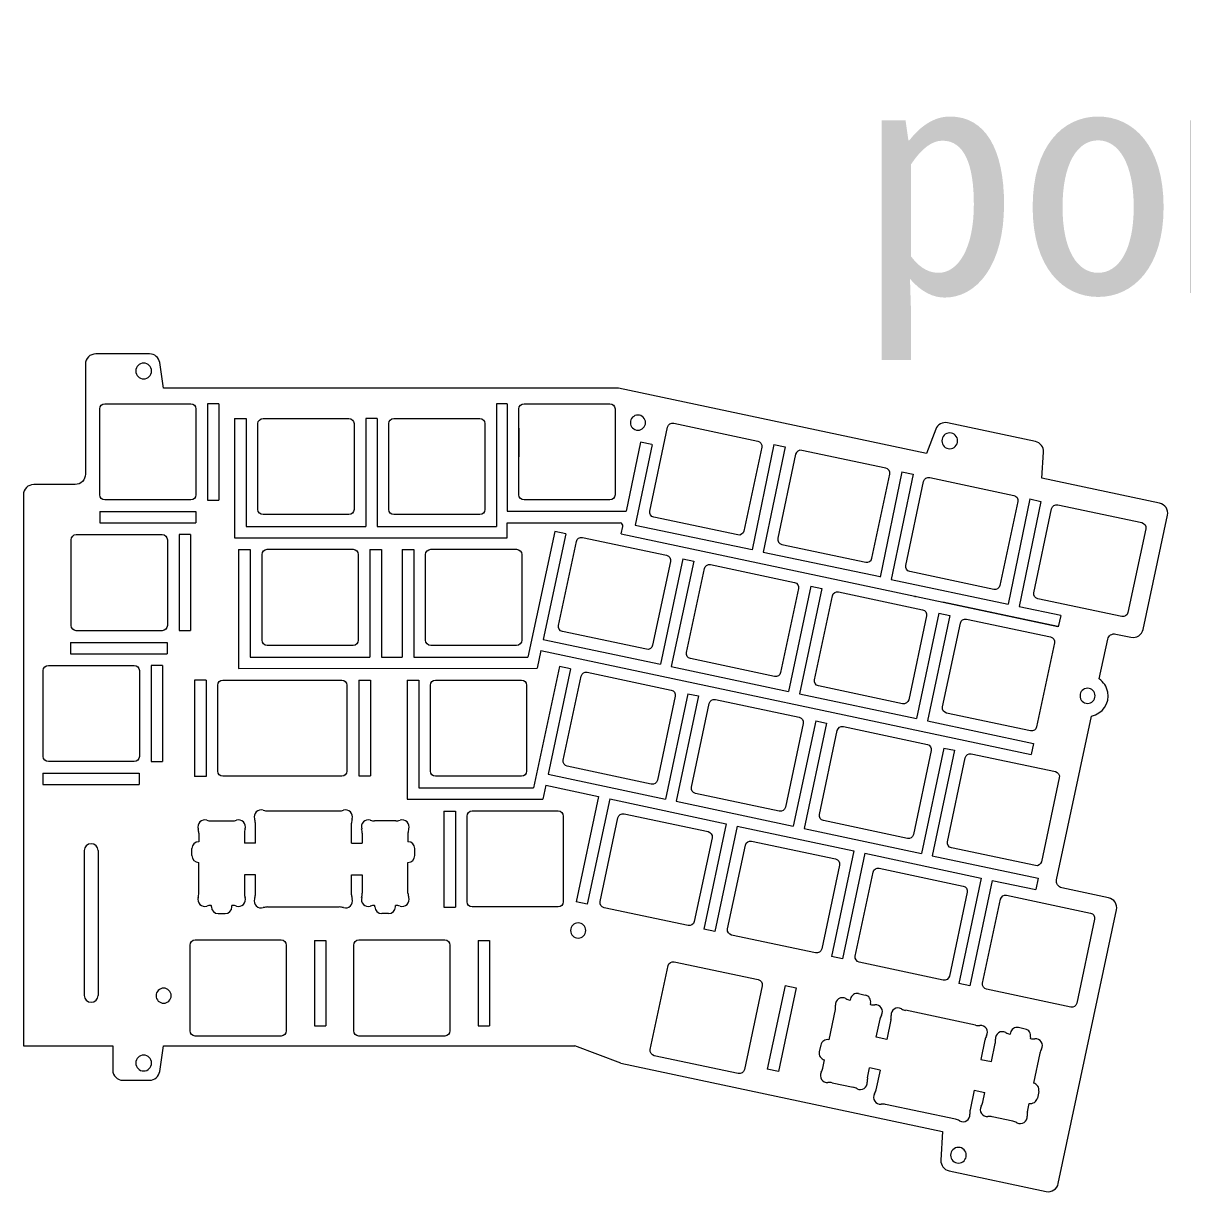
# Model space of a CAD drawing. Header units: millimetres. Extents: x 1313 to 1655, y 683 to 855.
# Drawn here: x 1313.2 to 1482, y 685.2 to 855.5 of the extents above; entities that cross this region are included whole.
import ezdxf

# ---------------------------------------------------------------- set-up
doc = ezdxf.new("R2010")
doc.units = ezdxf.units.MM
doc.header["$LTSCALE"] = 5
doc.header["$PDSIZE"] = -1
doc.layers.get('0').update_dxf_attribs({"lineweight": 18})
doc.styles.get("Standard").update_dxf_attribs({"font": 'SimSun.ttf'})

# ---------------------------------------------------------------- blocks, each defined once
blk = doc.blocks.new('block 18')
at = {"color": 7, "lineweight": 18}
blk.add_open_spline([(144.63, 159.57), (144.23, 159.66), (143.83, 159.4), (143.74, 158.99), (143.74, 158.99), (141.14, 146.77), (141.14, 146.77), (141.06, 146.36), (141.32, 145.96), (141.72, 145.88), (141.72, 145.88), (153.95, 143.28), (153.95, 143.28), (154.35, 143.19), (154.75, 143.45), (154.84, 143.86), (154.84, 143.86), (157.44, 156.08), (157.44, 156.08), (157.52, 156.49), (157.26, 156.89), (156.86, 156.97), (156.86, 156.97), (144.63, 159.57), (144.63, 159.57)], degree=3, knots=[0, 0, 0, 0, 1, 1, 1, 2, 2, 2, 3, 3, 3, 4, 4, 4, 5, 5, 5, 6, 6, 6, 7, 7, 7, 8, 8, 8, 8], dxfattribs=at)
blk = doc.blocks.new('block 20')
at = {"color": 7, "lineweight": 18}
blk.add_open_spline([(135.79, 146.74), (135.79, 146.74), (135.79, 159.24), (135.79, 159.24), (135.79, 159.65), (135.45, 159.99), (135.04, 159.99), (135.04, 159.99), (122.54, 159.99), (122.54, 159.99), (122.13, 159.99), (121.79, 159.65), (121.79, 159.24), (121.79, 159.24), (121.79, 146.74), (121.79, 146.74), (121.79, 146.32), (122.13, 145.99), (122.54, 145.99), (122.54, 145.99), (135.04, 145.99), (135.04, 145.99), (135.45, 145.99), (135.79, 146.32), (135.79, 146.74)], degree=3, knots=[0, 0, 0, 0, 1, 1, 1, 2, 2, 2, 3, 3, 3, 4, 4, 4, 5, 5, 5, 6, 6, 6, 7, 7, 7, 8, 8, 8, 8], dxfattribs=at)
blk = doc.blocks.new('block 21')
at = {"color": 7, "lineweight": 18}
blk.add_open_spline([(139.28, 180.18), (138.88, 180.27), (138.48, 180.01), (138.39, 179.6), (138.39, 179.6), (135.79, 167.38), (135.79, 167.38), (135.71, 166.97), (135.97, 166.57), (136.37, 166.49), (136.37, 166.49), (148.6, 163.89), (148.6, 163.89), (149, 163.8), (149.4, 164.06), (149.49, 164.47), (149.49, 164.47), (152.09, 176.69), (152.09, 176.69), (152.17, 177.1), (151.91, 177.5), (151.51, 177.58), (151.51, 177.58), (139.28, 180.18), (139.28, 180.18)], degree=3, knots=[0, 0, 0, 0, 1, 1, 1, 2, 2, 2, 3, 3, 3, 4, 4, 4, 5, 5, 5, 6, 6, 6, 7, 7, 7, 8, 8, 8, 8], dxfattribs=at)
blk = doc.blocks.new('block 22')
at = {"color": 7, "lineweight": 18}
blk.add_open_spline([(170.72, 172.73), (170.81, 173.14), (170.55, 173.54), (170.14, 173.62), (170.14, 173.62), (157.92, 176.22), (157.92, 176.22), (157.51, 176.31), (157.11, 176.05), (157.03, 175.64), (157.03, 175.64), (154.43, 163.42), (154.43, 163.42), (154.34, 163.01), (154.6, 162.61), (155.01, 162.53), (155.01, 162.53), (167.23, 159.93), (167.23, 159.93), (167.64, 159.84), (168.04, 160.1), (168.12, 160.51), (168.12, 160.51), (170.72, 172.73), (170.72, 172.73)], degree=3, knots=[0, 0, 0, 0, 1, 1, 1, 2, 2, 2, 3, 3, 3, 4, 4, 4, 5, 5, 5, 6, 6, 6, 7, 7, 7, 8, 8, 8, 8], dxfattribs=at)
blk = doc.blocks.new('block 23')
at = {"color": 7, "lineweight": 18}
blk.add_open_spline([(173.06, 159.46), (172.98, 159.05), (173.23, 158.65), (173.64, 158.57), (173.64, 158.57), (185.87, 155.97), (185.87, 155.97), (186.27, 155.88), (186.67, 156.14), (186.76, 156.54), (186.76, 156.54), (189.35, 168.77), (189.35, 168.77), (189.44, 169.18), (189.18, 169.58), (188.78, 169.66), (188.78, 169.66), (176.55, 172.26), (176.55, 172.26), (176.15, 172.35), (175.75, 172.09), (175.66, 171.68), (175.66, 171.68), (173.06, 159.46), (173.06, 159.46)], degree=3, knots=[0, 0, 0, 0, 1, 1, 1, 2, 2, 2, 3, 3, 3, 4, 4, 4, 5, 5, 5, 6, 6, 6, 7, 7, 7, 8, 8, 8, 8], dxfattribs=at)
blk = doc.blocks.new('block 24')
at = {"color": 7, "lineweight": 18}
blk.add_open_spline([(195.18, 168.3), (194.78, 168.39), (194.38, 168.13), (194.29, 167.72), (194.29, 167.72), (191.7, 155.49), (191.7, 155.49), (191.61, 155.09), (191.87, 154.69), (192.27, 154.61), (192.27, 154.61), (204.5, 152.01), (204.5, 152.01), (204.91, 151.92), (205.3, 152.18), (205.39, 152.58), (205.39, 152.58), (207.99, 164.81), (207.99, 164.81), (208.07, 165.22), (207.82, 165.61), (207.41, 165.7), (207.41, 165.7), (195.18, 168.3), (195.18, 168.3)], degree=3, knots=[0, 0, 0, 0, 1, 1, 1, 2, 2, 2, 3, 3, 3, 4, 4, 4, 5, 5, 5, 6, 6, 6, 7, 7, 7, 8, 8, 8, 8], dxfattribs=at)
blk = doc.blocks.new('block 25')
at = {"color": 7, "lineweight": 18}
blk.add_open_spline([(130.44, 165.79), (130.44, 165.79), (130.44, 178.29), (130.44, 178.29), (130.44, 178.7), (130.1, 179.04), (129.69, 179.04), (129.69, 179.04), (117.19, 179.04), (117.19, 179.04), (116.78, 179.04), (116.44, 178.7), (116.44, 178.29), (116.44, 178.29), (116.44, 165.79), (116.44, 165.79), (116.44, 165.37), (116.78, 165.04), (117.19, 165.04), (117.19, 165.04), (129.69, 165.04), (129.69, 165.04), (130.1, 165.04), (130.44, 165.37), (130.44, 165.79)], degree=3, knots=[0, 0, 0, 0, 1, 1, 1, 2, 2, 2, 3, 3, 3, 4, 4, 4, 5, 5, 5, 6, 6, 6, 7, 7, 7, 8, 8, 8, 8], dxfattribs=at)
blk = doc.blocks.new('block 26')
at = {"color": 7, "lineweight": 18}
blk.add_open_spline([(74.08, 167.93), (74.08, 167.93), (74.08, 180.43), (74.08, 180.43), (74.08, 180.84), (73.74, 181.18), (73.33, 181.18), (73.33, 181.18), (60.83, 181.18), (60.83, 181.18), (60.42, 181.18), (60.08, 180.84), (60.08, 180.43), (60.08, 180.43), (60.08, 167.93), (60.08, 167.93), (60.08, 167.51), (60.42, 167.18), (60.83, 167.18), (60.83, 167.18), (73.33, 167.18), (73.33, 167.18), (73.74, 167.18), (74.08, 167.51), (74.08, 167.93)], degree=3, knots=[0, 0, 0, 0, 1, 1, 1, 2, 2, 2, 3, 3, 3, 4, 4, 4, 5, 5, 5, 6, 6, 6, 7, 7, 7, 8, 8, 8, 8], dxfattribs=at)
blk = doc.blocks.new('block 27')
at = {"color": 7, "lineweight": 18}
blk.add_open_spline([(151.39, 196.32), (151.47, 196.73), (151.21, 197.13), (150.81, 197.21), (150.81, 197.21), (138.58, 199.81), (138.58, 199.81), (138.18, 199.9), (137.78, 199.64), (137.69, 199.23), (137.69, 199.23), (135.09, 187.01), (135.09, 187.01), (135.01, 186.6), (135.27, 186.2), (135.67, 186.12), (135.67, 186.12), (147.9, 183.52), (147.9, 183.52), (148.3, 183.43), (148.7, 183.69), (148.79, 184.1), (148.79, 184.1), (151.39, 196.32), (151.39, 196.32)], degree=3, knots=[0, 0, 0, 0, 1, 1, 1, 2, 2, 2, 3, 3, 3, 4, 4, 4, 5, 5, 5, 6, 6, 6, 7, 7, 7, 8, 8, 8, 8], dxfattribs=at)
blk = doc.blocks.new('block 28')
at = {"color": 7, "lineweight": 18}
blk.add_open_spline([(166.53, 179.56), (166.94, 179.47), (167.34, 179.73), (167.42, 180.14), (167.42, 180.14), (170.02, 192.36), (170.02, 192.36), (170.11, 192.77), (169.85, 193.17), (169.44, 193.25), (169.44, 193.25), (157.22, 195.85), (157.22, 195.85), (156.81, 195.94), (156.41, 195.68), (156.33, 195.27), (156.33, 195.27), (153.73, 183.05), (153.73, 183.05), (153.64, 182.64), (153.9, 182.24), (154.31, 182.16), (154.31, 182.16), (166.53, 179.56), (166.53, 179.56)], degree=3, knots=[0, 0, 0, 0, 1, 1, 1, 2, 2, 2, 3, 3, 3, 4, 4, 4, 5, 5, 5, 6, 6, 6, 7, 7, 7, 8, 8, 8, 8], dxfattribs=at)
blk = doc.blocks.new('block 29')
at = {"color": 7, "lineweight": 18}
blk.add_open_spline([(172.36, 179.09), (172.28, 178.68), (172.53, 178.28), (172.94, 178.2), (172.94, 178.2), (185.17, 175.6), (185.17, 175.6), (185.57, 175.51), (185.97, 175.77), (186.06, 176.17), (186.06, 176.17), (188.65, 188.4), (188.65, 188.4), (188.74, 188.81), (188.48, 189.21), (188.08, 189.29), (188.08, 189.29), (175.85, 191.89), (175.85, 191.89), (175.45, 191.98), (175.05, 191.72), (174.96, 191.31), (174.96, 191.31), (172.36, 179.09), (172.36, 179.09)], degree=3, knots=[0, 0, 0, 0, 1, 1, 1, 2, 2, 2, 3, 3, 3, 4, 4, 4, 5, 5, 5, 6, 6, 6, 7, 7, 7, 8, 8, 8, 8], dxfattribs=at)
blk = doc.blocks.new('block 30')
at = {"color": 7, "lineweight": 18}
blk.add_open_spline([(194.48, 187.93), (194.08, 188.02), (193.68, 187.76), (193.59, 187.35), (193.59, 187.35), (191, 175.12), (191, 175.12), (190.91, 174.72), (191.17, 174.32), (191.57, 174.24), (191.57, 174.24), (203.8, 171.64), (203.8, 171.64), (204.21, 171.55), (204.6, 171.81), (204.69, 172.21), (204.69, 172.21), (207.29, 184.44), (207.29, 184.44), (207.37, 184.85), (207.12, 185.24), (206.71, 185.33), (206.71, 185.33), (194.48, 187.93), (194.48, 187.93)], degree=3, knots=[0, 0, 0, 0, 1, 1, 1, 2, 2, 2, 3, 3, 3, 4, 4, 4, 5, 5, 5, 6, 6, 6, 7, 7, 7, 8, 8, 8, 8], dxfattribs=at)
blk = doc.blocks.new('block 31')
at = {"color": 7, "lineweight": 18}
blk.add_open_spline([(105.93, 184.84), (105.93, 184.84), (105.93, 197.34), (105.93, 197.34), (105.93, 197.75), (105.59, 198.09), (105.18, 198.09), (105.18, 198.09), (92.68, 198.09), (92.68, 198.09), (92.27, 198.09), (91.93, 197.75), (91.93, 197.34), (91.93, 197.34), (91.93, 184.84), (91.93, 184.84), (91.93, 184.42), (92.27, 184.09), (92.68, 184.09), (92.68, 184.09), (105.18, 184.09), (105.18, 184.09), (105.59, 184.09), (105.93, 184.42), (105.93, 184.84)], degree=3, knots=[0, 0, 0, 0, 1, 1, 1, 2, 2, 2, 3, 3, 3, 4, 4, 4, 5, 5, 5, 6, 6, 6, 7, 7, 7, 8, 8, 8, 8], dxfattribs=at)
blk = doc.blocks.new('block 32')
at = {"color": 7, "lineweight": 18}
blk.add_open_spline([(129.74, 184.84), (129.74, 184.84), (129.74, 197.34), (129.74, 197.34), (129.74, 197.75), (129.4, 198.09), (128.99, 198.09), (128.99, 198.09), (116.49, 198.09), (116.49, 198.09), (116.08, 198.09), (115.74, 197.75), (115.74, 197.34), (115.74, 197.34), (115.74, 184.84), (115.74, 184.84), (115.74, 184.42), (116.08, 184.09), (116.49, 184.09), (116.49, 184.09), (128.99, 184.09), (128.99, 184.09), (129.4, 184.09), (129.74, 184.42), (129.74, 184.84)], degree=3, knots=[0, 0, 0, 0, 1, 1, 1, 2, 2, 2, 3, 3, 3, 4, 4, 4, 5, 5, 5, 6, 6, 6, 7, 7, 7, 8, 8, 8, 8], dxfattribs=at)
blk = doc.blocks.new('block 33')
at = {"color": 7, "lineweight": 18}
blk.add_open_spline([(78.15, 186.98), (78.15, 186.98), (78.15, 199.48), (78.15, 199.48), (78.15, 199.89), (77.81, 200.23), (77.4, 200.23), (77.4, 200.23), (64.9, 200.23), (64.9, 200.23), (64.49, 200.23), (64.15, 199.89), (64.15, 199.48), (64.15, 199.48), (64.15, 186.98), (64.15, 186.98), (64.15, 186.56), (64.49, 186.23), (64.9, 186.23), (64.9, 186.23), (77.4, 186.23), (77.4, 186.23), (77.81, 186.23), (78.15, 186.56), (78.15, 186.98)], degree=3, knots=[0, 0, 0, 0, 1, 1, 1, 2, 2, 2, 3, 3, 3, 4, 4, 4, 5, 5, 5, 6, 6, 6, 7, 7, 7, 8, 8, 8, 8], dxfattribs=at)
blk = doc.blocks.new('block 34')
at = {"color": 7, "lineweight": 18}
blk.add_open_spline([(151.86, 216.46), (151.46, 216.55), (151.06, 216.29), (150.97, 215.88), (150.97, 215.88), (148.37, 203.66), (148.37, 203.66), (148.29, 203.25), (148.55, 202.85), (148.95, 202.77), (148.95, 202.77), (161.18, 200.17), (161.18, 200.17), (161.58, 200.08), (161.98, 200.34), (162.07, 200.75), (162.07, 200.75), (164.67, 212.97), (164.67, 212.97), (164.75, 213.38), (164.49, 213.78), (164.09, 213.86), (164.09, 213.86), (151.86, 216.46), (151.86, 216.46)], degree=3, knots=[0, 0, 0, 0, 1, 1, 1, 2, 2, 2, 3, 3, 3, 4, 4, 4, 5, 5, 5, 6, 6, 6, 7, 7, 7, 8, 8, 8, 8], dxfattribs=at)
blk = doc.blocks.new('block 35')
at = {"color": 7, "lineweight": 18}
blk.add_open_spline([(179.81, 196.21), (179.81, 196.21), (167.59, 198.81), (167.59, 198.81), (167.18, 198.89), (166.92, 199.29), (167.01, 199.7), (167.01, 199.7), (169.61, 211.92), (169.61, 211.92), (169.69, 212.33), (170.09, 212.59), (170.5, 212.5), (170.5, 212.5), (182.72, 209.9), (182.72, 209.9), (183.13, 209.82), (183.39, 209.42), (183.3, 209.01), (183.3, 209.01), (180.7, 196.79), (180.7, 196.79), (180.62, 196.38), (180.22, 196.12), (179.81, 196.21)], degree=3, knots=[0, 0, 0, 0, 1, 1, 1, 2, 2, 2, 3, 3, 3, 4, 4, 4, 5, 5, 5, 6, 6, 6, 7, 7, 7, 8, 8, 8, 8], dxfattribs=at)
blk = doc.blocks.new('block 36')
at = {"color": 7, "lineweight": 18}
blk.add_open_spline([(189.13, 208.54), (188.73, 208.63), (188.33, 208.37), (188.24, 207.96), (188.24, 207.96), (185.64, 195.74), (185.64, 195.74), (185.56, 195.33), (185.81, 194.93), (186.22, 194.85), (186.22, 194.85), (198.45, 192.25), (198.45, 192.25), (198.85, 192.16), (199.25, 192.42), (199.34, 192.82), (199.34, 192.82), (201.93, 205.05), (201.93, 205.05), (202.02, 205.46), (201.76, 205.86), (201.36, 205.94), (201.36, 205.94), (189.13, 208.54), (189.13, 208.54)], degree=3, knots=[0, 0, 0, 0, 1, 1, 1, 2, 2, 2, 3, 3, 3, 4, 4, 4, 5, 5, 5, 6, 6, 6, 7, 7, 7, 8, 8, 8, 8], dxfattribs=at)
blk = doc.blocks.new('block 37')
at = {"color": 7, "lineweight": 18}
blk.add_open_spline([(204.28, 191.77), (204.19, 191.37), (204.45, 190.97), (204.85, 190.89), (204.85, 190.89), (217.08, 188.29), (217.08, 188.29), (217.49, 188.2), (217.88, 188.46), (217.97, 188.86), (217.97, 188.86), (220.57, 201.09), (220.57, 201.09), (220.65, 201.5), (220.4, 201.89), (219.99, 201.98), (219.99, 201.98), (207.76, 204.58), (207.76, 204.58), (207.36, 204.67), (206.96, 204.41), (206.87, 204), (206.87, 204), (204.28, 191.77), (204.28, 191.77)], degree=3, knots=[0, 0, 0, 0, 1, 1, 1, 2, 2, 2, 3, 3, 3, 4, 4, 4, 5, 5, 5, 6, 6, 6, 7, 7, 7, 8, 8, 8, 8], dxfattribs=at)
blk = doc.blocks.new('block 38')
at = {"color": 7, "lineweight": 18}
blk.add_open_spline([(105.33, 203.89), (105.33, 203.89), (105.33, 216.39), (105.33, 216.39), (105.33, 216.8), (104.99, 217.14), (104.58, 217.14), (104.58, 217.14), (92.08, 217.14), (92.08, 217.14), (91.67, 217.14), (91.33, 216.8), (91.33, 216.39), (91.33, 216.39), (91.33, 203.89), (91.33, 203.89), (91.33, 203.47), (91.67, 203.14), (92.08, 203.14), (92.08, 203.14), (104.58, 203.14), (104.58, 203.14), (104.99, 203.14), (105.33, 203.47), (105.33, 203.89)], degree=3, knots=[0, 0, 0, 0, 1, 1, 1, 2, 2, 2, 3, 3, 3, 4, 4, 4, 5, 5, 5, 6, 6, 6, 7, 7, 7, 8, 8, 8, 8], dxfattribs=at)
blk = doc.blocks.new('block 39')
at = {"color": 7, "lineweight": 18}
blk.add_open_spline([(124.38, 203.89), (124.38, 203.89), (124.38, 216.39), (124.38, 216.39), (124.38, 216.8), (124.04, 217.14), (123.63, 217.14), (123.63, 217.14), (111.13, 217.14), (111.13, 217.14), (110.72, 217.14), (110.38, 216.8), (110.38, 216.39), (110.38, 216.39), (110.38, 203.89), (110.38, 203.89), (110.38, 203.47), (110.72, 203.14), (111.13, 203.14), (111.13, 203.14), (123.63, 203.14), (123.63, 203.14), (124.04, 203.14), (124.38, 203.47), (124.38, 203.89)], degree=3, knots=[0, 0, 0, 0, 1, 1, 1, 2, 2, 2, 3, 3, 3, 4, 4, 4, 5, 5, 5, 6, 6, 6, 7, 7, 7, 8, 8, 8, 8], dxfattribs=at)
blk = doc.blocks.new('block 40')
at = {"color": 7, "lineweight": 18}
blk.add_open_spline([(82.31, 206.03), (82.31, 206.03), (82.31, 218.53), (82.31, 218.53), (82.31, 218.94), (81.97, 219.28), (81.56, 219.28), (81.56, 219.28), (69.06, 219.28), (69.06, 219.28), (68.65, 219.28), (68.31, 218.94), (68.31, 218.53), (68.31, 218.53), (68.31, 206.03), (68.31, 206.03), (68.31, 205.61), (68.65, 205.28), (69.06, 205.28), (69.06, 205.28), (81.56, 205.28), (81.56, 205.28), (81.97, 205.28), (82.31, 205.61), (82.31, 206.03)], degree=3, knots=[0, 0, 0, 0, 1, 1, 1, 2, 2, 2, 3, 3, 3, 4, 4, 4, 5, 5, 5, 6, 6, 6, 7, 7, 7, 8, 8, 8, 8], dxfattribs=at)
blk = doc.blocks.new('block 69')
at = {"color": 7, "lineweight": 18}
blk.add_open_spline([(136.85, 142.57), (136.85, 143.18), (137.34, 143.67), (137.95, 143.67), (138.55, 143.67), (139.05, 143.18), (139.05, 142.57), (139.05, 141.96), (138.55, 141.47), (137.95, 141.47), (137.34, 141.47), (136.85, 141.96), (136.85, 142.57)], degree=3, knots=[0, 0, 0, 0, 1, 1, 1, 2, 2, 2, 3, 3, 3, 4, 4, 4, 4], dxfattribs=at)
blk = doc.blocks.new('block 72')
at = {"color": 7, "lineweight": 18}
blk.add_open_spline([(103.53, 179.04), (103.53, 179.04), (86.23, 179.04), (86.23, 179.04), (85.82, 179.04), (85.48, 178.7), (85.48, 178.29), (85.48, 178.29), (85.48, 165.79), (85.48, 165.79), (85.48, 165.37), (85.82, 165.04), (86.23, 165.04), (86.23, 165.04), (103.53, 165.04), (103.53, 165.04), (103.94, 165.04), (104.28, 165.37), (104.28, 165.79), (104.28, 165.79), (104.28, 178.29), (104.28, 178.29), (104.28, 178.7), (103.94, 179.04), (103.53, 179.04)], degree=3, knots=[0, 0, 0, 0, 1, 1, 1, 2, 2, 2, 3, 3, 3, 4, 4, 4, 5, 5, 5, 6, 6, 6, 7, 7, 7, 8, 8, 8, 8], dxfattribs=at)
blk = doc.blocks.new('block 73')
at = {"color": 7, "lineweight": 18}
blk.add_open_spline([(76.51, 133.07), (76.51, 133.68), (77, 134.17), (77.61, 134.17), (78.22, 134.17), (78.71, 133.68), (78.71, 133.07), (78.71, 132.46), (78.22, 131.97), (77.61, 131.97), (77, 131.97), (76.51, 132.46), (76.51, 133.07)], degree=3, knots=[0, 0, 0, 0, 1, 1, 1, 2, 2, 2, 3, 3, 3, 4, 4, 4, 4], dxfattribs=at)
blk = doc.blocks.new('block 78')
at = {"color": 7, "lineweight": 18}
blk.add_open_spline([(95.46, 127.95), (95.46, 127.95), (95.46, 140.45), (95.46, 140.45), (95.46, 140.86), (95.12, 141.2), (94.71, 141.2), (94.71, 141.2), (82.21, 141.2), (82.21, 141.2), (81.79, 141.2), (81.46, 140.86), (81.46, 140.45), (81.46, 140.45), (81.46, 127.95), (81.46, 127.95), (81.46, 127.53), (81.79, 127.2), (82.21, 127.2), (82.21, 127.2), (94.71, 127.2), (94.71, 127.2), (95.12, 127.2), (95.46, 127.53), (95.46, 127.95)], degree=3, knots=[0, 0, 0, 0, 1, 1, 1, 2, 2, 2, 3, 3, 3, 4, 4, 4, 5, 5, 5, 6, 6, 6, 7, 7, 7, 8, 8, 8, 8], dxfattribs=at)
blk = doc.blocks.new('block 79')
at = {"color": 7, "lineweight": 18}
blk.add_open_spline([(119.28, 127.95), (119.28, 127.95), (119.28, 140.45), (119.28, 140.45), (119.28, 140.86), (118.95, 141.2), (118.53, 141.2), (118.53, 141.2), (106.03, 141.2), (106.03, 141.2), (105.62, 141.2), (105.28, 140.86), (105.28, 140.45), (105.28, 140.45), (105.28, 127.95), (105.28, 127.95), (105.28, 127.53), (105.62, 127.2), (106.03, 127.2), (106.03, 127.2), (118.53, 127.2), (118.53, 127.2), (118.95, 127.2), (119.28, 127.53), (119.28, 127.95)], degree=3, knots=[0, 0, 0, 0, 1, 1, 1, 2, 2, 2, 3, 3, 3, 4, 4, 4, 5, 5, 5, 6, 6, 6, 7, 7, 7, 8, 8, 8, 8], dxfattribs=at)
blk = doc.blocks.new('block 80')
at = {"color": 7, "lineweight": 18}
blk.add_open_spline([(163.2, 155.59), (162.79, 155.68), (162.39, 155.42), (162.31, 155.01), (162.31, 155.01), (159.71, 142.79), (159.71, 142.79), (159.62, 142.38), (159.88, 141.98), (160.29, 141.9), (160.29, 141.9), (172.51, 139.3), (172.51, 139.3), (172.92, 139.21), (173.32, 139.47), (173.4, 139.88), (173.4, 139.88), (176, 152.1), (176, 152.1), (176.09, 152.51), (175.83, 152.91), (175.43, 152.99), (175.43, 152.99), (163.2, 155.59), (163.2, 155.59)], degree=3, knots=[0, 0, 0, 0, 1, 1, 1, 2, 2, 2, 3, 3, 3, 4, 4, 4, 5, 5, 5, 6, 6, 6, 7, 7, 7, 8, 8, 8, 8], dxfattribs=at)
blk = doc.blocks.new('block 81')
at = {"color": 7, "lineweight": 18}
blk.add_open_spline([(181.78, 151.64), (181.38, 151.73), (180.98, 151.47), (180.89, 151.06), (180.89, 151.06), (178.29, 138.84), (178.29, 138.84), (178.21, 138.43), (178.47, 138.03), (178.87, 137.95), (178.87, 137.95), (191.1, 135.35), (191.1, 135.35), (191.5, 135.26), (191.9, 135.52), (191.99, 135.93), (191.99, 135.93), (194.59, 148.15), (194.59, 148.15), (194.67, 148.56), (194.42, 148.96), (194.01, 149.04), (194.01, 149.04), (181.78, 151.64), (181.78, 151.64)], degree=3, knots=[0, 0, 0, 0, 1, 1, 1, 2, 2, 2, 3, 3, 3, 4, 4, 4, 5, 5, 5, 6, 6, 6, 7, 7, 7, 8, 8, 8, 8], dxfattribs=at)
blk = doc.blocks.new('block 82')
at = {"color": 7, "lineweight": 18}
blk.add_open_spline([(200.32, 147.7), (199.91, 147.79), (199.52, 147.53), (199.43, 147.12), (199.43, 147.12), (196.83, 134.9), (196.83, 134.9), (196.74, 134.49), (197, 134.09), (197.41, 134.01), (197.41, 134.01), (209.64, 131.41), (209.64, 131.41), (210.04, 131.32), (210.44, 131.58), (210.52, 131.99), (210.52, 131.99), (213.12, 144.21), (213.12, 144.21), (213.21, 144.62), (212.95, 145.02), (212.55, 145.1), (212.55, 145.1), (200.32, 147.7), (200.32, 147.7)], degree=3, knots=[0, 0, 0, 0, 1, 1, 1, 2, 2, 2, 3, 3, 3, 4, 4, 4, 5, 5, 5, 6, 6, 6, 7, 7, 7, 8, 8, 8, 8], dxfattribs=at)
blk = doc.blocks.new('block 83')
at = {"color": 7, "lineweight": 18}
blk.add_open_spline([(151.94, 138.02), (151.53, 138.11), (151.14, 137.85), (151.05, 137.45), (151.05, 137.45), (148.45, 125.22), (148.45, 125.22), (148.37, 124.81), (148.62, 124.41), (149.03, 124.33), (149.03, 124.33), (161.26, 121.73), (161.26, 121.73), (161.66, 121.64), (162.06, 121.9), (162.15, 122.31), (162.15, 122.31), (164.74, 134.53), (164.74, 134.53), (164.83, 134.94), (164.57, 135.34), (164.17, 135.42), (164.17, 135.42), (151.94, 138.02), (151.94, 138.02)], degree=3, knots=[0, 0, 0, 0, 1, 1, 1, 2, 2, 2, 3, 3, 3, 4, 4, 4, 5, 5, 5, 6, 6, 6, 7, 7, 7, 8, 8, 8, 8], dxfattribs=at)
blk = doc.blocks.new('block 89')
at = {"color": 7, "lineweight": 18}
blk.add_open_spline([(143.32, 206.03), (143.32, 206.03), (143.32, 218.53), (143.32, 218.53), (143.32, 218.94), (142.98, 219.28), (142.57, 219.28), (142.57, 219.28), (130.07, 219.28), (130.07, 219.28), (129.66, 219.28), (129.32, 218.94), (129.32, 218.53), (129.32, 218.53), (129.32, 206.03), (129.32, 206.03), (129.32, 205.61), (129.66, 205.28), (130.07, 205.28), (130.07, 205.28), (142.57, 205.28), (142.57, 205.28), (142.98, 205.28), (143.32, 205.61), (143.32, 206.03)], degree=3, knots=[0, 0, 0, 0, 1, 1, 1, 2, 2, 2, 3, 3, 3, 4, 4, 4, 5, 5, 5, 6, 6, 6, 7, 7, 7, 8, 8, 8, 8], dxfattribs=at)
blk = doc.blocks.new('block 76')
at = {"color": 7, "lineweight": 18}
blk.add_open_spline([(145.55, 216.54), (145.55, 217.14), (146.04, 217.64), (146.65, 217.64), (147.26, 217.64), (147.75, 217.14), (147.75, 216.54), (147.75, 215.93), (147.26, 215.44), (146.65, 215.44), (146.04, 215.44), (145.55, 215.93), (145.55, 216.54)], degree=3, knots=[0, 0, 0, 0, 1, 1, 1, 2, 2, 2, 3, 3, 3, 4, 4, 4, 4], dxfattribs=at)
blk = doc.blocks.new('block 10')
at = {"color": 7, "lineweight": 18}
blk.add_open_spline([(73.55, 123.26), (73.55, 123.89), (74.07, 124.41), (74.7, 124.41), (75.34, 124.41), (75.85, 123.89), (75.85, 123.26), (75.85, 122.62), (75.34, 122.11), (74.7, 122.11), (74.07, 122.11), (73.55, 122.62), (73.55, 123.26)], degree=3, knots=[0, 0, 0, 0, 1, 1, 1, 2, 2, 2, 3, 3, 3, 4, 4, 4, 4], dxfattribs=at)
blk = doc.blocks.new('block 12')
at = {"color": 7, "lineweight": 18}
blk.add_open_spline([(73.55, 224.06), (73.55, 224.69), (74.07, 225.21), (74.7, 225.21), (75.34, 225.21), (75.85, 224.69), (75.85, 224.06), (75.85, 223.42), (75.34, 222.91), (74.7, 222.91), (74.07, 222.91), (73.55, 223.42), (73.55, 224.06)], degree=3, knots=[0, 0, 0, 0, 1, 1, 1, 2, 2, 2, 3, 3, 3, 4, 4, 4, 4], dxfattribs=at)
blk = doc.blocks.new('block 13')
at = {"color": 7, "lineweight": 18}
blk.add_open_spline([(190.89, 213.88), (190.89, 214.52), (191.4, 215.03), (192.04, 215.03), (192.67, 215.03), (193.19, 214.52), (193.19, 213.88), (193.19, 213.25), (192.67, 212.73), (192.04, 212.73), (191.4, 212.73), (190.89, 213.25), (190.89, 213.88)], degree=3, knots=[0, 0, 0, 0, 1, 1, 1, 2, 2, 2, 3, 3, 3, 4, 4, 4, 4], dxfattribs=at)
blk = doc.blocks.new('block 77')
at = {"color": 7, "lineweight": 18}
blk.add_open_spline([(211, 176.75), (211, 177.36), (211.49, 177.85), (212.1, 177.85), (212.71, 177.85), (213.2, 177.36), (213.2, 176.75), (213.2, 176.14), (212.71, 175.65), (212.1, 175.65), (211.49, 175.65), (211, 176.14), (211, 176.75)], degree=3, knots=[0, 0, 0, 0, 1, 1, 1, 2, 2, 2, 3, 3, 3, 4, 4, 4, 4], dxfattribs=at)
blk = doc.blocks.new('block 11')
at = {"color": 7, "lineweight": 18}
blk.add_open_spline([(192.15, 109.83), (192.15, 110.47), (192.67, 110.98), (193.3, 110.98), (193.94, 110.98), (194.45, 110.47), (194.45, 109.83), (194.45, 109.2), (193.94, 108.68), (193.3, 108.68), (192.67, 108.68), (192.15, 109.2), (192.15, 109.83)], degree=3, knots=[0, 0, 0, 0, 1, 1, 1, 2, 2, 2, 3, 3, 3, 4, 4, 4, 4], dxfattribs=at)

msp = doc.modelspace()

# ---------------------------------------------------------------- linework, layer by layer
for p, q in [((1340.03, 800.05), (1340.03, 786)), ((1341.68, 800.05), (1340.03, 800.05)), ((1341.68, 800.05), (1341.68, 786)), ((1382.1, 800.05), (1382.1, 782.21)), ((1383.64, 800.05), (1382.1, 800.05)), ((1383.64, 800.05), (1383.64, 784.4)), ((1343.95, 797.93), (1343.95, 780.56)), ((1343.95, 797.93), (1345.65, 797.93)), ((1345.65, 797.93), (1345.65, 782.21)), ((1363.05, 797.91), (1363.05, 782.21)), ((1364.7, 797.91), (1363.05, 797.91)), ((1364.7, 797.91), (1364.7, 782.21)), ((1385.34, 796.53), (1385.34, 792.31)), ((1403.04, 794.48), (1400.94, 784.4)), ((1404.75, 794.12), (1402.27, 782.4)), ((1404.7, 794.13), (1403.04, 794.48)), ((1422.47, 794.13), (1419.28, 778.78)), ((1424.08, 793.78), (1420.89, 778.44)), ((1422.47, 794.13), (1424.08, 793.78)), ((1441.1, 790.17), (1437.91, 774.82)), ((1441.1, 790.17), (1442.71, 789.81)), ((1442.71, 789.81), (1439.53, 774.48)), ((1340.03, 786), (1341.68, 786)), ((1459.73, 786.21), (1456.55, 770.86)), ((1461.34, 785.85), (1458.16, 770.52)), ((1459.73, 786.21), (1461.34, 785.85)), ((1324.34, 784.35), (1338.3, 784.35)), ((1324.34, 784.35), (1324.34, 782.7)), ((1338.3, 784.35), (1338.3, 782.7)), ((1383.64, 784.4), (1400.94, 784.4)), ((1324.34, 782.7), (1338.3, 782.7)), ((1345.65, 782.21), (1363.05, 782.21)), ((1364.7, 782.21), (1382.1, 782.21)), ((1383.64, 782.7), (1400.08, 782.7)), ((1383.64, 780.56), (1383.64, 782.7)), ((1400.25, 781.11), (1400.48, 782.21)), ((1402.27, 782.4), (1419.29, 778.86)), ((1335.87, 781), (1335.87, 767.02)), ((1337.52, 781), (1335.87, 781)), ((1337.52, 781), (1337.52, 767.02)), ((1343.95, 780.56), (1383.64, 780.56)), ((1390.55, 781.44), (1386.66, 763.16)), ((1392.16, 781.1), (1388.9, 765.75)), ((1392.16, 781.1), (1390.55, 781.44)), ((1400.25, 781.11), (1463.79, 767.6)), ((1344.55, 778.86), (1344.55, 761.52)), ((1344.55, 778.86), (1346.25, 778.86)), ((1346.25, 778.86), (1346.25, 763.16)), ((1363.65, 778.86), (1363.65, 763.16)), ((1363.65, 778.86), (1365.35, 778.86)), ((1365.35, 778.86), (1365.35, 763.16)), ((1368.36, 778.86), (1368.36, 763.16)), ((1368.36, 778.86), (1370.06, 778.86)), ((1370.06, 778.86), (1370.06, 763.16)), ((1420.89, 778.44), (1437.93, 774.9)), ((1409.22, 777.47), (1405.96, 762.12)), ((1410.8, 777.14), (1407.53, 761.79)), ((1409.22, 777.47), (1410.8, 777.14)), ((1427.86, 773.51), (1424.59, 758.16)), ((1429.43, 773.18), (1426.17, 757.83)), ((1427.86, 773.51), (1429.43, 773.18)), ((1439.53, 774.48), (1456.55, 770.86)), ((1463.79, 767.6), (1447.03, 771.16)), ((1464.21, 769.23), (1458.15, 770.49)), ((1446.49, 769.55), (1443.23, 754.2)), ((1448.06, 769.22), (1444.8, 753.87)), ((1446.49, 769.55), (1448.06, 769.22)), ((1464.21, 769.23), (1463.86, 767.59)), ((1335.87, 767.02), (1337.52, 767.02)), ((1320.07, 765.3), (1334.16, 765.3)), ((1320.07, 765.3), (1320.07, 763.65)), ((1334.16, 765.3), (1334.16, 763.65)), ((1388.9, 765.75), (1405.96, 762.12)), ((1320.07, 763.65), (1334.16, 763.65)), ((1346.25, 763.16), (1363.65, 763.16)), ((1365.35, 763.16), (1368.36, 763.16)), ((1370.06, 763.16), (1386.66, 763.16)), ((1388.56, 764.13), (1388.01, 761.54)), ((1388.56, 764.13), (1459.89, 748.97)), ((1331.8, 761.95), (1331.8, 747.95)), ((1333.45, 761.95), (1331.8, 761.95)), ((1333.45, 761.95), (1333.45, 747.95)), ((1344.55, 761.52), (1388.01, 761.54)), ((1391.25, 761.81), (1387.49, 744.11)), ((1392.86, 761.47), (1389.6, 746.12)), ((1392.86, 761.47), (1391.25, 761.81)), ((1407.53, 761.79), (1424.59, 758.16)), ((1338.1, 759.81), (1338.1, 745.79)), ((1339.8, 759.81), (1338.1, 759.81)), ((1339.8, 759.81), (1339.8, 745.79)), ((1362.02, 759.81), (1362.02, 745.89)), ((1362.02, 759.81), (1363.72, 759.81)), ((1363.72, 759.81), (1363.72, 745.89)), ((1369.06, 759.81), (1369.06, 742.47)), ((1369.06, 759.81), (1370.76, 759.81)), ((1370.76, 759.81), (1370.76, 744.11)), ((1409.92, 757.84), (1406.66, 742.49)), ((1409.92, 757.84), (1411.5, 757.51)), ((1426.17, 757.83), (1443.23, 754.2)), ((1411.5, 757.51), (1408.23, 742.16)), ((1428.55, 753.88), (1425.29, 738.53)), ((1430.13, 753.55), (1426.87, 738.2)), ((1428.55, 753.88), (1430.13, 753.55)), ((1444.8, 753.87), (1460.24, 750.59)), ((1447.19, 749.92), (1443.93, 734.57)), ((1448.76, 749.59), (1445.5, 734.24)), ((1447.19, 749.92), (1448.76, 749.59)), ((1460.24, 750.59), (1459.89, 748.97)), ((1331.8, 747.95), (1333.45, 747.95)), ((1316.06, 746.25), (1330.09, 746.25)), ((1316.06, 746.25), (1316.06, 744.6)), ((1330.09, 746.25), (1330.09, 744.6)), ((1389.6, 746.12), (1406.66, 742.49)), ((1316.06, 744.6), (1330.09, 744.6)), ((1339.8, 745.79), (1338.1, 745.79)), ((1362.02, 745.89), (1363.72, 745.89)), ((1389.25, 744.5), (1388.83, 742.49)), ((1389.25, 744.5), (1396.95, 742.86)), ((1370.76, 744.11), (1387.49, 744.11)), ((1376.11, 742.47), (1388.83, 742.49)), ((1396.95, 742.86), (1393.69, 727.5)), ((1398.57, 742.52), (1395.3, 727.16)), ((1398.57, 742.52), (1415.52, 738.89)), ((1313.22, 740.96), (1313.22, 706.53)), ((1369.06, 742.47), (1376.11, 742.47)), ((1408.23, 742.16), (1425.29, 738.53)), ((1340.53, 739.3), (1343.62, 739.3)), ((1348.76, 740.77), (1359.2, 740.77)), ((1367.42, 739.3), (1364.33, 739.3)), ((1374.41, 740.75), (1374.41, 726.74)), ((1374.41, 740.75), (1376.11, 740.75)), ((1376.11, 740.75), (1376.11, 726.74)), ((1338.75, 737.52), (1338.75, 736.27)), ((1345.4, 737.52), (1345.4, 736.07)), ((1346.98, 736.07), (1346.98, 738.99)), ((1360.98, 736.07), (1360.98, 738.99)), ((1362.55, 737.52), (1362.55, 736.07)), ((1369.2, 737.52), (1369.2, 736.27)), ((1415.52, 738.89), (1412.25, 723.53)), ((1417.13, 738.54), (1413.87, 723.18)), ((1417.13, 738.54), (1434.1, 734.93)), ((1426.87, 738.2), (1443.93, 734.57)), ((1346.98, 736.07), (1345.4, 736.07)), ((1360.98, 736.07), (1362.55, 736.07)), ((1322.08, 734.98), (1322.08, 713.89)), ((1324.08, 734.98), (1324.08, 713.89)), ((1337.75, 734.27), (1337.75, 735.27)), ((1370.2, 734.27), (1370.2, 735.27)), ((1434.1, 734.93), (1430.84, 719.58)), ((1435.72, 734.59), (1432.45, 719.23)), ((1435.72, 734.59), (1452.64, 730.99)), ((1445.5, 734.24), (1460.93, 730.96)), ((1338.75, 728.78), (1338.75, 733.27)), ((1369.2, 728.78), (1369.2, 733.27)), ((1346.98, 731.47), (1345.4, 731.47)), ((1345.4, 731.47), (1345.4, 728.78)), ((1346.98, 728.55), (1346.98, 731.47)), ((1360.98, 731.47), (1362.55, 731.47)), ((1360.98, 728.55), (1360.98, 731.47)), ((1362.55, 731.47), (1362.55, 728.78)), ((1452.64, 730.99), (1449.37, 715.64)), ((1454.25, 730.65), (1450.99, 715.29)), ((1454.25, 730.65), (1460.58, 729.31)), ((1460.93, 730.96), (1460.59, 729.34)), ((1395.3, 727.16), (1393.69, 727.5)), ((1340.53, 727), (1340.58, 727)), ((1340.58, 726.8), (1340.58, 727)), ((1341.58, 725.8), (1342.58, 725.8)), ((1343.58, 726.8), (1343.58, 727)), ((1343.62, 727), (1343.58, 727)), ((1348.76, 726.77), (1359.2, 726.77)), ((1364.33, 727), (1364.38, 727)), ((1364.38, 726.8), (1364.38, 727)), ((1366.38, 725.8), (1365.38, 725.8)), ((1367.38, 726.8), (1367.38, 727)), ((1367.42, 727), (1367.38, 727)), ((1374.41, 726.74), (1376.11, 726.74)), ((1413.87, 723.18), (1412.25, 723.53)), ((1355.58, 721.9), (1355.58, 709.44)), ((1355.58, 721.9), (1357.24, 721.9)), ((1357.24, 721.9), (1357.24, 709.44)), ((1379.4, 721.91), (1379.4, 709.45)), ((1379.4, 721.91), (1381.06, 721.91)), ((1381.06, 721.91), (1381.06, 709.45)), ((1432.45, 719.23), (1430.84, 719.58)), ((1424.1, 715.35), (1421.5, 703.13)), ((1424.1, 715.35), (1425.71, 715)), ((1450.99, 715.29), (1449.37, 715.64)), ((1425.71, 715), (1423.12, 702.79)), ((1434.78, 714.16), (1435.76, 713.95)), ((1431.4, 711.83), (1430.47, 707.44)), ((1433.51, 713.2), (1433.56, 713.19)), ((1433.6, 713.39), (1433.56, 713.19)), ((1436.53, 712.76), (1436.49, 712.57)), ((1436.54, 712.56), (1436.49, 712.57)), ((1437.35, 707.82), (1437.91, 710.45)), ((1439.49, 710.35), (1438.89, 707.49)), ((1451.82, 709.55), (1441.61, 711.72)), ((1355.58, 709.44), (1357.24, 709.44)), ((1379.4, 709.45), (1381.06, 709.45)), ((1456.88, 708.44), (1456.84, 708.24)), ((1459.04, 709), (1458.06, 709.21)), ((1438.89, 707.49), (1437.35, 707.82)), ((1453.19, 707.44), (1452.58, 704.58)), ((1454.12, 704.25), (1454.68, 706.88)), ((1456.79, 708.25), (1456.84, 708.24)), ((1459.81, 707.82), (1459.77, 707.62)), ((1459.82, 707.61), (1459.77, 707.62)), ((1313.22, 706.53), (1326.22, 706.53)), ((1326.22, 706.53), (1326.22, 703.03)), ((1333.62, 706.53), (1393.48, 706.53)), ((1400.16, 704.02), (1393.48, 706.53)), ((1429.28, 706.67), (1429.07, 705.69)), ((1461.19, 705.5), (1460.25, 701.11)), ((1429.58, 703.28), (1429.84, 704.5)), ((1436.09, 701.9), (1436.39, 703.32)), ((1437.93, 702.99), (1436.39, 703.32)), ((1452.58, 704.58), (1454.12, 704.25)), ((1423.12, 702.79), (1421.5, 703.13)), ((1437.93, 702.99), (1437.32, 700.13)), ((1430.95, 701.17), (1433.98, 700.53)), ((1451.63, 700.08), (1451.02, 697.22)), ((1451.63, 700.08), (1453.17, 699.75)), ((1461.02, 699.92), (1460.81, 698.94)), ((1452.86, 698.33), (1453.17, 699.75)), ((1448.91, 695.85), (1438.69, 698.02)), ((1459.37, 696.95), (1459.63, 698.17)), ((1457.26, 695.58), (1454.23, 696.22))]:
    msp.add_line(p, q)
for centre, radius, start, end in [((1400.07, 782.28), 0.42, 350.4473, 87.7436), ((1347.83, 739.92), 1, 72.0237, 197.9763), ((1348.76, 742.77), 2, 252.0237, 270), ((1359.2, 742.77), 2, 270, 287.9763), ((1360.12, 739.92), 1, 342.0237, 107.9763), ((1339.61, 738.45), 1, 72.0237, 197.9763), ((1340.53, 741.3), 2, 252.0237, 270), ((1343.62, 741.3), 2, 270, 287.9763), ((1344.55, 738.45), 1, 342.0237, 107.9763), ((1344.98, 738.99), 2, 0, 17.9763), ((1362.98, 738.99), 2, 162.0237, 180), ((1363.41, 738.45), 1, 72.0237, 197.9763), ((1364.33, 741.3), 2, 252.0237, 270), ((1367.42, 741.3), 2, 270, 287.9763), ((1368.35, 738.45), 1, 342.0237, 107.9763), ((1336.75, 737.52), 2, 0, 17.9763), ((1347.4, 737.52), 2, 162.0237, 180), ((1360.55, 737.52), 2, 0, 17.9763), ((1371.2, 737.52), 2, 162.0237, 180), ((1323.08, 734.98), 1, 0, 180), ((1338.75, 735.27), 1, 90, 180), ((1369.2, 735.27), 1, 0, 90), ((1338.75, 734.27), 1, 180, 270), ((1369.2, 734.27), 1, 270, 0), ((1339.61, 727.86), 1, 162.0237, 287.9763), ((1336.75, 728.78), 2, 342.0237, 0), ((1344.55, 727.86), 1, 252.0237, 17.9763), ((1347.4, 728.78), 2, 180, 197.9763), ((1347.83, 727.63), 1, 162.0237, 287.9763), ((1344.98, 728.55), 2, 342.0237, 0), ((1360.12, 727.63), 1, 252.0237, 17.9763), ((1362.98, 728.55), 2, 180, 197.9763), ((1363.41, 727.86), 1, 162.0237, 287.9763), ((1360.55, 728.78), 2, 342.0237, 0), ((1368.35, 727.86), 1, 252.0237, 17.9763), ((1371.2, 728.78), 2, 180, 197.9763), ((1340.53, 725), 2, 90, 107.9763), ((1341.58, 726.8), 1, 180, 270), ((1342.58, 726.8), 1, 270, 0), ((1343.62, 725), 2, 72.0237, 90), ((1348.76, 724.77), 2, 90, 107.9763), ((1359.2, 724.77), 2, 72.0237, 90), ((1364.33, 725), 2, 90, 107.9763), ((1365.38, 726.8), 1, 180, 270), ((1366.38, 726.8), 1, 270, 0), ((1367.42, 725), 2, 72.0237, 90), ((1323.08, 713.89), 1, 180, 0), ((1432.43, 712.56), 1, 60.0237, 185.9763), ((1434.58, 713.18), 1, 78, 168), ((1435.55, 712.97), 1, 348, 78), ((1429.45, 712.25), 2, 348, 5.9763), ((1433.93, 715.16), 2, 240.0237, 258), ((1436.95, 714.52), 2, 258, 275.9763), ((1437.26, 711.53), 1, 330.0237, 95.9763), ((1440.52, 711.07), 1, 60.0237, 185.9763), ((1442.02, 713.67), 2, 240.0237, 258), ((1439.86, 710.03), 2, 150.0237, 168), ((1437.54, 710.76), 2, 348, 5.9763), ((1452.23, 711.5), 2, 258, 275.9763), ((1452.55, 708.52), 1, 330.0237, 95.9763), ((1455.71, 707.61), 1, 60.0237, 185.9763), ((1457.21, 710.21), 2, 240.0237, 258), ((1457.86, 708.23), 1, 78, 168), ((1458.83, 708.02), 1, 348, 78), ((1430.26, 706.46), 1, 78, 168), ((1455.15, 707.02), 2, 150.0237, 168), ((1452.73, 707.3), 2, 348, 5.9763), ((1460.23, 709.57), 2, 258, 275.9763), ((1460.54, 706.58), 1, 330.0237, 95.9763), ((1430.05, 705.48), 1, 168, 258), ((1463.14, 705.08), 2, 150.0237, 168), ((1430.23, 702.2), 1, 150.0237, 275.9763), ((1427.63, 703.7), 2, 330.0237, 348), ((1438.05, 701.48), 2, 168, 185.9763), ((1430.54, 699.21), 2, 78, 95.9763), ((1433.56, 698.57), 2, 60.0237, 78), ((1435.06, 701.17), 1, 240.0237, 5.9763), ((1435.37, 700.55), 2, 330.0237, 348), ((1460.04, 700.13), 1, 348, 78), ((1437.97, 699.05), 1, 150.0237, 275.9763), ((1450.91, 698.75), 2, 330.0237, 348), ((1459.84, 699.15), 1, 258, 348), ((1438.28, 696.07), 2, 78, 95.9763), ((1449.99, 696.49), 1, 240.0237, 5.9763), ((1452.97, 696.81), 2, 168, 185.9763), ((1453.51, 697.25), 1, 150.0237, 275.9763), ((1461.33, 696.53), 2, 168, 185.9763), ((1448.49, 693.9), 2, 60.0237, 78), ((1453.82, 694.27), 2, 78, 95.9763), ((1456.84, 693.62), 2, 60.0237, 78), ((1458.34, 696.22), 1, 240.0237, 5.9763)]:
    msp.add_arc(centre, radius, start, end)
at = {"color": 7, "lineweight": 18}
for points in [[(1323.75, 807.33), (1322.92, 807.33), (1322.25, 806.66), (1322.25, 805.83)], [(1331.58, 807.33), (1331.58, 807.33), (1323.75, 807.33), (1323.75, 807.33)], [(1333.06, 806.06), (1332.95, 806.79), (1332.32, 807.33), (1331.58, 807.33)], [(1322.25, 805.83), (1322.25, 805.83), (1322.25, 789.8), (1322.25, 789.8)], [(1333.62, 802.33), (1333.62, 802.33), (1333.06, 806.06), (1333.06, 806.06)], [(1399.84, 802.33), (1399.84, 802.33), (1333.62, 802.33), (1333.62, 802.33)], [(1444.69, 792.8), (1444.69, 792.8), (1399.84, 802.33), (1399.84, 802.33)], [(1447.73, 797.29), (1447.01, 797.44), (1446.28, 797.04), (1446.02, 796.35)], [(1460.52, 794.57), (1460.52, 794.57), (1447.73, 797.29), (1447.73, 797.29)], [(1446.02, 796.35), (1446.02, 796.35), (1444.69, 792.8), (1444.69, 792.8)], [(1461.71, 793.01), (1461.75, 793.75), (1461.25, 794.41), (1460.52, 794.57)], [(1461.48, 789.23), (1461.48, 789.23), (1461.71, 793.01), (1461.71, 793.01)], [(1322.25, 789.8), (1322.25, 788.97), (1321.58, 788.3), (1320.75, 788.3)], [(1478.59, 785.59), (1478.59, 785.59), (1461.48, 789.23), (1461.48, 789.23)], [(1314.72, 788.3), (1313.89, 788.3), (1313.22, 787.63), (1313.22, 786.8)], [(1313.22, 786.8), (1313.22, 786.8), (1313.22, 740.96), (1313.22, 740.96)], [(1320.75, 788.3), (1320.75, 788.3), (1314.72, 788.3), (1314.72, 788.3)], [(1479.75, 783.82), (1479.92, 784.63), (1479.4, 785.42), (1478.59, 785.59)], [(1476.22, 767.21), (1476.22, 767.21), (1479.75, 783.82), (1479.75, 783.82)], [(1471.05, 765.76), (1471.16, 766.3), (1471.69, 766.64), (1472.23, 766.53)], [(1472.23, 766.53), (1472.23, 766.53), (1474.44, 766.06), (1474.44, 766.06)], [(1474.44, 766.06), (1475.25, 765.89), (1476.04, 766.4), (1476.22, 767.21)], [(1469.82, 759.99), (1469.82, 759.99), (1471.05, 765.76), (1471.05, 765.76)], [(1463.61, 730.75), (1463.61, 730.75), (1468.67, 754.58), (1468.67, 754.58)], [(1464.38, 729.56), (1463.84, 729.68), (1463.49, 730.21), (1463.61, 730.75)], [(1471.17, 728.12), (1471.17, 728.12), (1464.38, 729.56), (1464.38, 729.56)], [(1472.33, 726.34), (1472.5, 727.15), (1471.98, 727.95), (1471.17, 728.12)], [(1463.86, 686.5), (1463.86, 686.5), (1472.33, 726.34), (1472.33, 726.34)], [(1333.06, 702.81), (1333.06, 702.81), (1333.62, 706.53), (1333.62, 706.53)], [(1400.16, 704.02), (1400.16, 704.02), (1447.02, 694.06), (1447.02, 694.06)], [(1326.22, 703.03), (1326.22, 702.2), (1326.89, 701.53), (1327.72, 701.53)], [(1331.58, 701.53), (1332.32, 701.53), (1332.95, 702.08), (1333.06, 702.81)], [(1327.72, 701.53), (1327.72, 701.53), (1331.58, 701.53), (1331.58, 701.53)], [(1447.02, 694.06), (1447.02, 694.06), (1446.77, 689.9), (1446.77, 689.9)], [(1446.77, 689.9), (1446.73, 689.16), (1447.23, 688.5), (1447.96, 688.34)], [(1447.96, 688.34), (1447.96, 688.34), (1462.08, 685.34), (1462.08, 685.34)], [(1462.08, 685.34), (1462.89, 685.17), (1463.69, 685.69), (1463.86, 686.5)]]:
    msp.add_open_spline(points, degree=3, dxfattribs=at)
msp.add_open_spline([(1468.67, 754.58), (1470.3, 754.89), (1471.37, 756.45), (1471.06, 758.08), (1470.92, 758.86), (1470.47, 759.54), (1469.82, 759.99)], degree=3, knots=[36, 36, 36, 36, 37, 37, 37, 38, 38, 38, 38], dxfattribs=at)
msp.add_point((1443.03, 772.01))

# ---------------------------------------------------------------- block references
for name in ['block 12', 'block 40', 'block 89', 'block 38', 'block 39', 'block 76', 'block 34', 'block 13', 'block 35', 'block 36', 'block 37', 'block 33', 'block 27', 'block 31', 'block 32', 'block 28', 'block 29', 'block 30', 'block 26', 'block 72', 'block 25', 'block 21', 'block 77', 'block 22', 'block 23', 'block 24', 'block 20', 'block 18', 'block 80', 'block 81', 'block 82', 'block 69', 'block 78', 'block 79', 'block 83', 'block 73', 'block 10', 'block 11']:
    msp.add_blockref(name, (1256.02, 580.78))

# ---------------------------------------------------------------- texts
at = {"insert": (1434.96, 850.18), "char_height": 34.004, "attachment_point": 1}
msp.add_mtext('pom定', dxfattribs=at)

doc.saveas('drawing.dxf')
